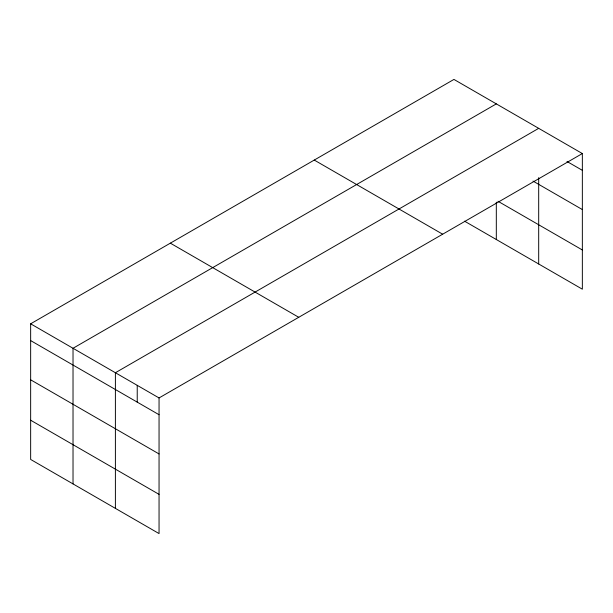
<?xml version="1.0" encoding="UTF-8"?>
<svg xmlns="http://www.w3.org/2000/svg" width="613" height="613" viewBox="0 0 613 613"><rect width="100%" height="100%" fill="white"/><g stroke="black" fill="none" stroke-linecap="round" stroke-linejoin="round"><path stroke-width="0.92" d="M582.35 153.556L453.949 79.422L30.65 323.81L30.65 459.444L159.051 533.578L159.051 397.944L582.35 153.556L582.35 289.19L464.539 221.17M538.689 177.655L538.689 263.988M496.315 103.888L73.024 348.276L73.024 483.91M538.689 128.347L115.397 372.735L115.397 508.376M566.987 161.472L582.35 170.337M532.988 181.065L582.35 209.562M497.948 201.24L582.35 249.966M314.254 160.07L442.663 234.204M170.337 243.162L298.746 317.296M30.65 323.81L159.051 397.944M30.65 340.59L159.051 414.725M30.65 379.815L159.051 453.949M30.65 420.227L159.051 494.354M496.315 202.213L496.315 239.522M137.228 385.339L137.228 402.128"/></g></svg>
